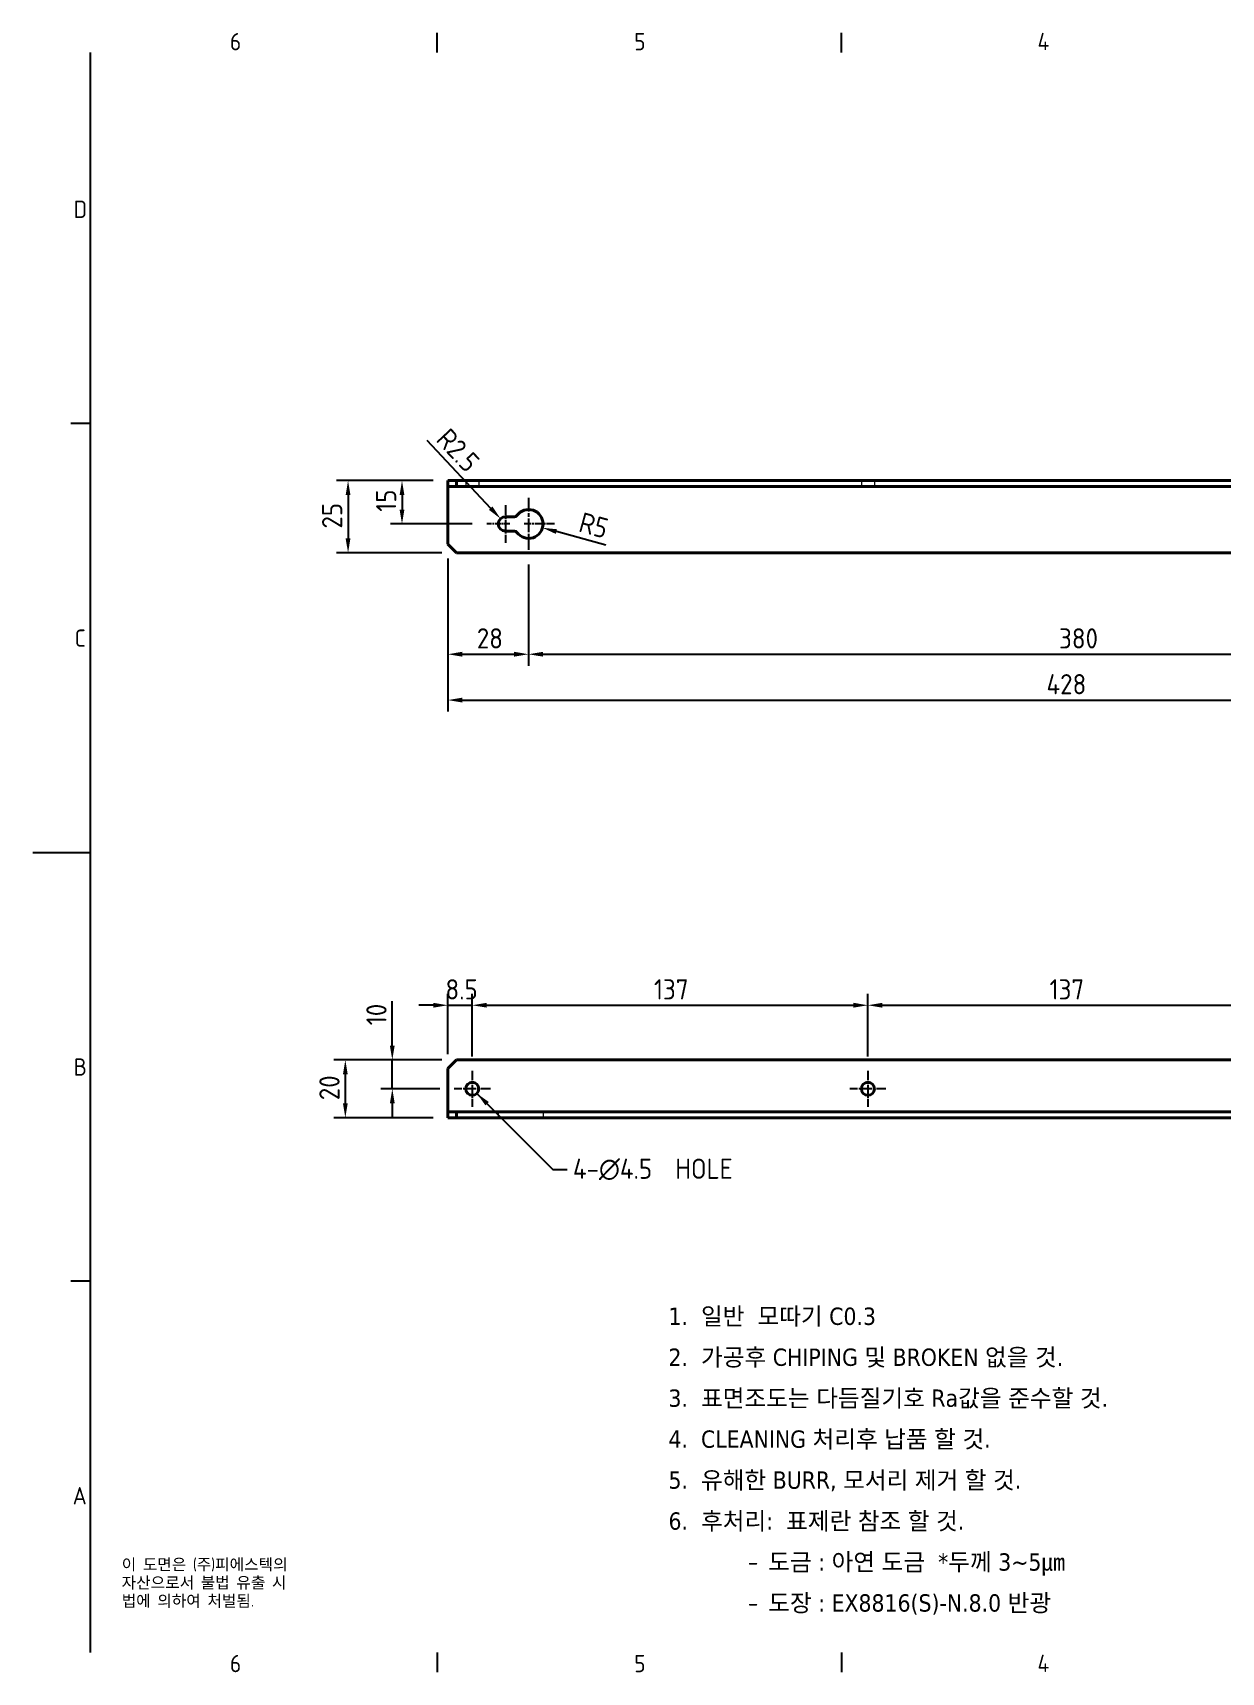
# Model space of a CAD drawing. Header units: millimetres. Extents: x 0 to 840, y 0 to 594.
# Drawn here: x 0 to 412, y 13 to 581 of the extents above; entities that cross this region are included whole.
import ezdxf

# ---------------------------------------------------------------- set-up
doc = ezdxf.new("R2010")
doc.units = ezdxf.units.MM
doc.header["$LTSCALE"] = 2
doc.linetypes.add('CHAIN', pattern=[0.3543, 0.2362, -0.0295, 0.0591, -0.0295])
doc.linetypes.add('DASHED', pattern=[0.2067, 0.1654, -0.0413])
doc.layers.get('0').update_dxf_attribs({"color": 3, "lineweight": 25})
for name, color, linetype, lineweight in [('가려진 것(ISO)', 2, 'DASHED', 18), ('가시적인 것(ISO)', 3, 'Continuous', 40), ('경계(ISO)', 7, 'Continuous', 25), ('기호(ISO)', 5, 'Continuous', 25), ('중심 표식(ISO)', 1, 'Continuous', 25), ('치수(ISO)', 2, 'Continuous', 25)]:
    doc.layers.add(name, color=color, linetype=linetype, lineweight=lineweight)
doc.styles.add('ISO Proportional', font='arial.ttf')
doc.styles.add('문자 텍스트_PSTEK_POSCO', font='isocp.shx')
doc.styles.add('치수 텍스트_PSTEK_POSCO', font='isocp.shx')
doc.dimstyles.new('치수_PSTEK_POSCO', dxfattribs={"dimscale": 2, "dimtxt": 3.5, "dimasz": 2.5, "dimexe": 2, "dimexo": 2.5, "dimgap": 1, "dimtad": 1, "dimrnd": 1e-08, "dimdsep": 46, "dimtxsty": '치수 텍스트_PSTEK_POSCO', "dimcen": 0.09, "dimdle": 10, "dimclrd": 7, "dimclre": 7, "dimclrt": 2, "dimadec": 1, "dimazin": 2, "dimtfac": 1, "dimtmove": 0, "dimatfit": 3, "dimfxl": 0, "dimtolj": 1, "dimlwd": -1, "dimlwe": -1, "dimarcsym": 0})
doc.dimstyles.new('치수_PSTEK_POSCO$7', dxfattribs={"dimscale": 2, "dimtxt": 3.5, "dimasz": 2.5, "dimexe": 2, "dimexo": 2.5, "dimgap": 1, "dimtad": 1, "dimrnd": 1e-08, "dimdsep": 46, "dimtxsty": '치수 텍스트_PSTEK_POSCO', "dimcen": 0.09, "dimdle": 10, "dimclrd": 7, "dimclre": 7, "dimclrt": 2, "dimadec": 1, "dimazin": 2, "dimtfac": 1, "dimtmove": 0, "dimatfit": 3, "dimfxl": 0, "dimtolj": 1, "dimlwd": -1, "dimlwe": -1, "dimarcsym": 0})

# ---------------------------------------------------------------- blocks, each defined once
blk = doc.blocks.new('경계 Default Border')
at = {"layer": '경계(ISO)'}
for p, q in [((70, 287), (70, 290.4)), ((140, 287), (140, 290.4)), ((10, 222.75), (6.6, 222.75)), ((10, 74.25), (6.6, 74.25)), ((70, 10), (70, 6.6)), ((140, 10), (140, 6.6))]:
    blk.add_line(p, q, dxfattribs=at)
at = {"layer": '경계(ISO)', "flags": 128}
for points in [[(10, 10), (10, 287)], [(0, 148.5), (10, 148.5)]]:
    blk.add_lwpolyline(points, dxfattribs=at)
at = {"layer": '경계(ISO)', "color": 2, "char_height": 3, "attachment_point": 7, "style": '문자 텍스트_PSTEK_POSCO'}
for s, insert in [('6', (34.14, 287.37)), ('5', (104.14, 287.37)), ('4', (173.97, 287.4)), ('D', (7.08, 258.35)), ('C', (7.24, 184.1)), ('B', (7.08, 109.85)), ('A', (6.91, 35.62)), ('6', (34.14, 6.57)), ('5', (104.14, 6.57)), ('4', (173.97, 6.6))]:
    blk.add_mtext(s, dxfattribs=dict(at, insert=insert))
blk = doc.blocks.new('*D23')
at = {"layer": 'Defpoints', "color": 0}
for p in [(152.2, 244.09), (143.7, 222.15), (152.2, 221.4)]:
    blk.add_point(p, dxfattribs=at)
at = {"layer": '치수(ISO)', "color": 7}
for p, q in [((143.7, 227.15), (143.7, 248.09)), ((152.2, 226.4), (152.2, 248.09)), ((138.7, 244.09), (133.7, 244.09)), ((143.7, 244.09), (152.2, 244.09)), ((157.2, 244.09), (162.2, 244.09))]:
    blk.add_line(p, q, dxfattribs=at)
for points in [[(138.7, 244.93), (138.7, 243.26), (143.7, 244.09)], [(157.2, 244.93), (157.2, 243.26), (152.2, 244.09)]]:
    blk.add_solid(points, dxfattribs=at)
at = {"layer": '치수(ISO)', "color": 2, "insert": (142.91, 249.59), "char_height": 7, "attachment_point": 4, "style": '치수 텍스트_PSTEK_POSCO'}
blk.add_mtext('\\A1;8.5', dxfattribs=at)
blk = doc.blocks.new('*D24')
at = {"layer": 'Defpoints', "color": 0}
for p in [(289.2, 244.09), (152.2, 221.4), (289.2, 221.4)]:
    blk.add_point(p, dxfattribs=at)
at = {"layer": '치수(ISO)', "color": 7}
for p, q in [((152.2, 226.4), (152.2, 248.09)), ((289.2, 226.4), (289.2, 248.09)), ((157.2, 244.09), (284.2, 244.09))]:
    blk.add_line(p, q, dxfattribs=at)
for points in [[(157.2, 244.93), (157.2, 243.26), (152.2, 244.09)], [(284.2, 244.93), (284.2, 243.26), (289.2, 244.09)]]:
    blk.add_solid(points, dxfattribs=at)
at = {"layer": '치수(ISO)', "color": 2, "insert": (215.1, 249.59), "char_height": 7, "attachment_point": 4, "style": '치수 텍스트_PSTEK_POSCO'}
blk.add_mtext('\\A1;137', dxfattribs=at)
blk = doc.blocks.new('*D25')
at = {"layer": 'Defpoints', "color": 0}
for p in [(426.2, 244.09), (289.2, 221.4), (426.2, 221.4)]:
    blk.add_point(p, dxfattribs=at)
at = {"layer": '치수(ISO)', "color": 7}
for p, q in [((289.2, 226.4), (289.2, 248.09)), ((426.2, 226.4), (426.2, 248.09)), ((294.2, 244.09), (421.2, 244.09))]:
    blk.add_line(p, q, dxfattribs=at)
for points in [[(294.2, 244.93), (294.2, 243.26), (289.2, 244.09)], [(421.2, 244.93), (421.2, 243.26), (426.2, 244.09)]]:
    blk.add_solid(points, dxfattribs=at)
at = {"layer": '치수(ISO)', "color": 2, "insert": (352.1, 249.59), "char_height": 7, "attachment_point": 4, "style": '치수 텍스트_PSTEK_POSCO'}
blk.add_mtext('\\A1;137', dxfattribs=at)
blk = doc.blocks.new('*D28')
at = {"layer": 'Defpoints', "color": 0}
for p in [(146.7, 225.15), (124.5, 215.15), (145.95, 215.15)]:
    blk.add_point(p, dxfattribs=at)
at = {"layer": '치수(ISO)', "color": 7}
for p, q in [((124.5, 230.15), (124.5, 245.45)), ((141.7, 225.15), (120.5, 225.15)), ((124.5, 215.15), (124.5, 225.15)), ((140.95, 215.15), (120.5, 215.15)), ((124.5, 210.15), (124.5, 205.15))]:
    blk.add_line(p, q, dxfattribs=at)
for points in [[(123.66, 230.15), (125.33, 230.15), (124.5, 225.15)], [(123.66, 210.15), (125.33, 210.15), (124.5, 215.15)]]:
    blk.add_solid(points, dxfattribs=at)
at = {"layer": '치수(ISO)', "color": 2, "insert": (119, 237.15), "char_height": 7, "attachment_point": 4, "rotation": 90, "style": '치수 텍스트_PSTEK_POSCO'}
blk.add_mtext('\\A1;10', dxfattribs=at)
blk = doc.blocks.new('*D29')
at = {"layer": 'Defpoints', "color": 0}
for p in [(108.24, 225.15), (146.7, 225.15), (143.7, 205.15)]:
    blk.add_point(p, dxfattribs=at)
at = {"layer": '치수(ISO)', "color": 7}
for p, q in [((141.7, 225.15), (104.24, 225.15)), ((108.24, 210.15), (108.24, 220.15)), ((138.7, 205.15), (104.24, 205.15))]:
    blk.add_line(p, q, dxfattribs=at)
for points in [[(107.41, 220.15), (109.07, 220.15), (108.24, 225.15)], [(107.41, 210.15), (109.07, 210.15), (108.24, 205.15)]]:
    blk.add_solid(points, dxfattribs=at)
at = {"layer": '치수(ISO)', "color": 2, "insert": (102.74, 211.21), "char_height": 7, "attachment_point": 4, "rotation": 90, "style": '치수 텍스트_PSTEK_POSCO'}
blk.add_mtext('\\A1;20', dxfattribs=at)
blk = doc.blocks.new('*D30')
at = {"layer": 'Defpoints', "color": 0}
for p in [(143.7, 403.75), (571.7, 403.75), (571.7, 349.76)]:
    blk.add_point(p, dxfattribs=at)
at = {"layer": '치수(ISO)', "color": 7}
for p, q in [((143.7, 398.75), (143.7, 345.76)), ((571.7, 398.75), (571.7, 345.76)), ((148.7, 349.76), (566.7, 349.76))]:
    blk.add_line(p, q, dxfattribs=at)
for points in [[(148.7, 350.59), (148.7, 348.92), (143.7, 349.76)], [(566.7, 350.59), (566.7, 348.92), (571.7, 349.76)]]:
    blk.add_solid(points, dxfattribs=at)
at = {"layer": '치수(ISO)', "color": 2, "insert": (351.05, 355.26), "char_height": 7, "attachment_point": 4, "style": '치수 텍스트_PSTEK_POSCO'}
blk.add_mtext('\\A1;428', dxfattribs=at)
blk = doc.blocks.new('*D31')
at = {"layer": 'Defpoints', "color": 0}
for p in [(143.7, 403.75), (171.7, 401.75), (171.7, 365.63)]:
    blk.add_point(p, dxfattribs=at)
at = {"layer": '치수(ISO)', "color": 7}
for p, q in [((143.7, 398.75), (143.7, 361.63)), ((171.7, 396.75), (171.7, 361.63)), ((148.7, 365.63), (166.7, 365.63))]:
    blk.add_line(p, q, dxfattribs=at)
for points in [[(148.7, 366.47), (148.7, 364.8), (143.7, 365.63)], [(166.7, 366.47), (166.7, 364.8), (171.7, 365.63)]]:
    blk.add_solid(points, dxfattribs=at)
at = {"layer": '치수(ISO)', "color": 2, "insert": (153.76, 371.14), "char_height": 7, "attachment_point": 4, "style": '치수 텍스트_PSTEK_POSCO'}
blk.add_mtext('\\A1;28', dxfattribs=at)
blk = doc.blocks.new('*D32')
at = {"layer": 'Defpoints', "color": 0}
for p in [(143.7, 425.75), (127.86, 410.75), (157.2, 410.75)]:
    blk.add_point(p, dxfattribs=at)
at = {"layer": '치수(ISO)', "color": 7}
for p, q in [((138.7, 425.75), (123.86, 425.75)), ((127.86, 420.75), (127.86, 415.75)), ((152.2, 410.75), (123.86, 410.75))]:
    blk.add_line(p, q, dxfattribs=at)
for points in [[(127.03, 420.75), (128.69, 420.75), (127.86, 425.75)], [(127.03, 415.75), (128.69, 415.75), (127.86, 410.75)]]:
    blk.add_solid(points, dxfattribs=at)
at = {"layer": '치수(ISO)', "color": 2, "insert": (122.36, 414.95), "char_height": 7, "attachment_point": 4, "rotation": 90, "style": '치수 텍스트_PSTEK_POSCO'}
blk.add_mtext('\\A1;15', dxfattribs=at)
blk = doc.blocks.new('*D33')
at = {"layer": 'Defpoints', "color": 0}
for p in [(143.7, 425.75), (109.18, 400.75), (146.7, 400.75)]:
    blk.add_point(p, dxfattribs=at)
at = {"layer": '치수(ISO)', "color": 7}
for p, q in [((138.7, 425.75), (105.18, 425.75)), ((109.18, 420.75), (109.18, 405.75)), ((141.7, 400.75), (105.18, 400.75))]:
    blk.add_line(p, q, dxfattribs=at)
for points in [[(108.34, 420.75), (110.01, 420.75), (109.18, 425.75)], [(108.34, 405.75), (110.01, 405.75), (109.18, 400.75)]]:
    blk.add_solid(points, dxfattribs=at)
at = {"layer": '치수(ISO)', "color": 2, "insert": (103.67, 409.16), "char_height": 7, "attachment_point": 4, "rotation": 90, "style": '치수 텍스트_PSTEK_POSCO'}
blk.add_mtext('\\A1;25', dxfattribs=at)
blk = doc.blocks.new('*D34')
at = {"layer": 'Defpoints', "color": 0}
for p in [(171.7, 401.75), (551.7, 401.75), (551.7, 365.63)]:
    blk.add_point(p, dxfattribs=at)
at = {"layer": '치수(ISO)', "color": 7}
for p, q in [((171.7, 396.75), (171.7, 361.63)), ((551.7, 396.75), (551.7, 361.63)), ((176.7, 365.63), (546.7, 365.63))]:
    blk.add_line(p, q, dxfattribs=at)
for points in [[(176.7, 366.47), (176.7, 364.8), (171.7, 365.63)], [(546.7, 366.47), (546.7, 364.8), (551.7, 365.63)]]:
    blk.add_solid(points, dxfattribs=at)
at = {"layer": '치수(ISO)', "color": 2, "insert": (355.4, 371.13), "char_height": 7, "attachment_point": 4, "style": '치수 텍스트_PSTEK_POSCO'}
blk.add_mtext('\\A1;380', dxfattribs=at)
blk = doc.blocks.new('*D37')
at = {"layer": 'Defpoints', "color": 0}
for p in [(161.99, 412.57), (163.7, 410.75)]:
    blk.add_point(p, dxfattribs=at)
at = {"layer": '치수(ISO)', "color": 7}
blk.add_line((136.43, 439.73), (158.56, 416.21), dxfattribs=at)
blk.add_solid([(159.17, 416.78), (157.95, 415.64), (161.99, 412.57)], dxfattribs=at)
at = {"layer": '치수(ISO)', "color": 2, "insert": (141.81, 442.05), "char_height": 7, "attachment_point": 4, "rotation": 313.2531, "style": '치수 텍스트_PSTEK_POSCO'}
blk.add_mtext('\\A1;R2.5', dxfattribs=at)
blk = doc.blocks.new('*D38')
at = {"layer": 'Defpoints', "color": 0}
for p in [(171.7, 410.75), (176.52, 409.42)]:
    blk.add_point(p, dxfattribs=at)
at = {"layer": '치수(ISO)', "color": 7}
blk.add_line((198.4, 403.41), (181.34, 408.1), dxfattribs=at)
blk.add_solid([(181.56, 408.9), (181.12, 407.3), (176.52, 409.42)], dxfattribs=at)
at = {"layer": '치수(ISO)', "color": 2, "insert": (189.55, 411.55), "char_height": 7, "attachment_point": 4, "rotation": 344.6431, "style": '치수 텍스트_PSTEK_POSCO'}
blk.add_mtext('\\A1;R5', dxfattribs=at)
blk = doc.blocks.new('주석-판금')
at = {"layer": '기호(ISO)', "color": 2, "insert": (-40.48, 26.7), "char_height": 3, "width": 116.6778, "attachment_point": 1, "line_spacing_factor": 1.417935, "style": 'ISO Proportional'}
blk.add_mtext('\\fTahoma|b0|i0;\\H3.0000;1.  \\fisocp|b0|i0;\\H3.0000;일반\\fTahoma|b0|i0;\\H3.0000;  \\fisocp|b0|i0;\\H3.0000;모따기\\fTahoma|b0|i0;\\H3.0000; C0.3\\P2.  \\fisocp|b0|i0;\\H3.0000;가공후\\fTahoma|b0|i0;\\H3.0000; CHIPING \\fisocp|b0|i0;\\H3.0000;및\\fTahoma|b0|i0;\\H3.0000; BROKEN \\fisocp|b0|i0;\\H3.0000;없을\\fTahoma|b0|i0;\\H3.0000; \\fisocp|b0|i0;\\H3.0000;것\\fTahoma|b0|i0;\\H3.0000;.\\P3.  \\fisocp|b0|i0;\\H3.0000;표면조도는\\fTahoma|b0|i0;\\H3.0000; \\fisocp|b0|i0;\\H3.0000;다듬질기호\\fTahoma|b0|i0;\\H3.0000; Ra\\fisocp|b0|i0;\\H3.0000;값을\\fTahoma|b0|i0;\\H3.0000; \\fisocp|b0|i0;\\H3.0000;준수할\\fTahoma|b0|i0;\\H3.0000; \\fisocp|b0|i0;\\H3.0000;것\\fTahoma|b0|i0;\\H3.0000;.\\P4.  CLEANING \\fisocp|b0|i0;\\H3.0000;처리후\\fTahoma|b0|i0;\\H3.0000; \\fisocp|b0|i0;\\H3.0000;납품\\fTahoma|b0|i0;\\H3.0000; \\fisocp|b0|i0;\\H3.0000;할\\fTahoma|b0|i0;\\H3.0000; \\fisocp|b0|i0;\\H3.0000;것\\fTahoma|b0|i0;\\H3.0000;.\\P5.  \\fisocp|b0|i0;\\H3.0000;유해한\\fTahoma|b0|i0;\\H3.0000; BURR, \\fisocp|b0|i0;\\H3.0000;모서리\\fTahoma|b0|i0;\\H3.0000; \\fisocp|b0|i0;\\H3.0000;제거\\fTahoma|b0|i0;\\H3.0000; \\fisocp|b0|i0;\\H3.0000;할\\fTahoma|b0|i0;\\H3.0000; \\fisocp|b0|i0;\\H3.0000;것\\fTahoma|b0|i0;\\H3.0000;.\\P6.  \\fisocp|b0|i0;\\H3.0000;후처리\\fTahoma|b0|i0;\\H3.0000;:  \\fisocp|b0|i0;\\H3.0000;표제란\\fTahoma|b0|i0;\\H3.0000; \\fisocp|b0|i0;\\H3.0000;참조\\fTahoma|b0|i0;\\H3.0000; \\fisocp|b0|i0;\\H3.0000;할\\fTahoma|b0|i0;\\H3.0000; \\fisocp|b0|i0;\\H3.0000;것\\fTahoma|b0|i0;\\H3.0000;.\\P\\fisocp|b0|i0;\\H3.0000;        - 도금\\fTahoma|b0|i0;\\H3.0000; : \\fisocp|b0|i0;\\H3.0000;아연\\fTahoma|b0|i0;\\H3.0000; \\fisocp|b0|i0;\\H3.0000;도금\\fTahoma|b0|i0;\\H3.0000;  *\\fisocp|b0|i0;\\H3.0000;두께\\fTahoma|b0|i0;\\H3.0000; 3~5\\fisocp|b0|i0;\\H3.0000;㎛\\fisocp|b0|i0;\\H3.0000;\\P\\fisocp|b0|i0;\\H3.0000;        - 도장\\fTahoma|b0|i0;\\H3.0000; : EX8816(S)-N.8.0 \\fisocp|b0|i0;\\H3.0000;반광', dxfattribs=at)

msp = doc.modelspace()

# ---------------------------------------------------------------- linework, layer by layer
at = {"layer": '가려진 것(ISO)', "ltscale": 1.904597}
for p, q in [((149.95, 425.748), (149.95, 423.748)), ((154.45, 425.748), (154.45, 423.748)), ((286.95, 425.748), (286.95, 423.748)), ((291.45, 425.748), (291.45, 423.748)), ((161.2, 207.148), (161.2, 205.148)), ((176.7, 207.148), (176.7, 205.148))]:
    msp.add_line(p, q, dxfattribs=at)
at = {"layer": '가시적인 것(ISO)'}
for p, q in [((146.7, 425.748), (143.7, 425.748)), ((143.7, 425.748), (143.7, 423.748)), ((143.7, 423.748), (146.7, 423.748)), ((143.7, 423.748), (143.7, 421.748)), ((143.7, 403.748), (143.7, 421.748)), ((146.7, 423.748), (146.7, 425.748)), ((568.7, 425.748), (146.7, 425.748)), ((568.7, 423.748), (146.7, 423.748)), ((163.7, 413.248), (166.827, 413.248)), ((146.7, 400.748), (143.7, 403.748)), ((166.827, 408.248), (163.7, 408.248)), ((568.7, 400.748), (146.7, 400.748)), ((143.7, 222.148), (146.7, 225.148)), ((143.7, 222.148), (143.7, 209.148)), ((568.7, 225.148), (146.7, 225.148)), ((143.7, 209.148), (143.7, 207.148)), ((146.7, 207.148), (143.7, 207.148)), ((143.7, 207.148), (143.7, 205.148)), ((143.7, 205.148), (146.7, 205.148)), ((146.7, 205.148), (146.7, 207.148)), ((568.7, 207.148), (146.7, 207.148)), ((568.7, 205.148), (146.7, 205.148))]:
    msp.add_line(p, q, dxfattribs=at)
for centre in [(152.2, 215.148), (289.2, 215.148)]:
    msp.add_circle(centre, 2.25, dxfattribs=at)
for centre, radius, start, end in [((171.7, 410.748), 5, 215.68533, 144.31467), ((163.7, 410.748), 2.5, 90, 270), ((166.827, 414.248), 1, 270, 324.31467), ((166.827, 407.248), 1, 35.68533, 90)]:
    msp.add_arc(centre, radius, start, end, dxfattribs=at)
at = {"layer": '중심 표식(ISO)', "linetype": 'CHAIN', "ltscale": 7.222748}
msp.add_line((163.7, 417.248), (163.7, 404.248), dxfattribs=at)
at = {"layer": '중심 표식(ISO)', "linetype": 'CHAIN', "ltscale": 10.000767}
msp.add_line((171.7, 419.748), (171.7, 401.748), dxfattribs=at)
at = {"layer": '중심 표식(ISO)', "linetype": 'CHAIN', "ltscale": 4.44473}
msp.add_line((165.2, 410.748), (157.2, 410.748), dxfattribs=at)
at = {"layer": '중심 표식(ISO)', "linetype": 'CHAIN', "ltscale": 5.833739}
msp.add_line((180.7, 410.748), (170.2, 410.748), dxfattribs=at)
at = {"layer": '중심 표식(ISO)', "linetype": 'CHAIN', "ltscale": 6.944946}
for p, q in [((152.2, 221.398), (152.2, 208.898)), ((289.2, 221.398), (289.2, 208.898)), ((158.45, 215.148), (145.95, 215.148)), ((295.45, 215.148), (282.95, 215.148))]:
    msp.add_line(p, q, dxfattribs=at)

# ---------------------------------------------------------------- block references
at = {"xscale": 2, "yscale": 2, "zscale": 2}
for name, p in [('경계 Default Border', (0, 0)), ('주석-판금', (301.103, 86.005))]:
    msp.add_blockref(name, p, dxfattribs=at)

# ---------------------------------------------------------------- texts
at = {"layer": '기호(ISO)', "color": 2, "insert": (187.062, 187.252), "char_height": 7, "width": 63.71621, "attachment_point": 4, "line_spacing_factor": 0.6125, "style": '치수 텍스트_PSTEK_POSCO'}
msp.add_mtext('{4-\\fAIGDT|b0|i0;\\H7.0000;n\\fisocp|b0|i0;\\H7.0000;4.5  HOLE}', dxfattribs=at)
at = {"layer": '기호(ISO)', "color": 7, "insert": (30.789, 52.457), "char_height": 4, "width": 102.48028, "attachment_point": 1, "line_spacing_factor": 0.944221, "style": '문자 텍스트_PSTEK_POSCO'}
msp.add_mtext('{이 도면은 (주)피에스텍의\\P자산으로서 불법 유출 시 \\P법에 의하여 처벌됨.}', dxfattribs=at)

# ---------------------------------------------------------------- dimensions: what is measured, and where the dimension line sits
at = {"layer": '치수(ISO)', "color": 7}
dim = msp.add_radius_dim(center=(163.7, 410.748), mpoint=(161.987, 412.569), dimstyle='치수_PSTEK_POSCO', override={"dimdec": 2, "dimcen": 0, "dimtp": 0, "dimtm": 0, "dimtdec": 2, "dimtofl": 0}, dxfattribs=at)
dim.commit()
dim.dimension.update_dxf_attribs({"geometry": '*D37', "text_midpoint": (143.176, 432.564), "dimtype": 164})
for base, p1, p2, angle, override, picture, middle in [((109.176, 400.748), (143.7, 425.748), (146.7, 400.748), 90, {"dimdec": 2, "dimtp": 0, "dimtm": 0, "dimtdec": 2, "dimtofl": 0, "dimatfit": 1}, '*D33', (109.176, 413.248)), ((127.862, 410.748), (143.7, 425.748), (157.2, 410.748), 90, {"dimdec": 2, "dimtp": 0, "dimtm": 0, "dimtdec": 2, "dimtofl": 0, "dimatfit": 1}, '*D32', (127.862, 418.248)), ((171.7, 365.635), (143.7, 403.748), (171.7, 401.748), 180, {"dimdec": 2, "dimtp": 0, "dimtm": 0, "dimtdec": 2, "dimtofl": 0, "dimatfit": 1}, '*D31', (157.7, 365.635)), ((551.7, 365.635), (171.7, 401.748), (551.7, 401.748), 180, {"dimdec": 2, "dimtp": 0, "dimtm": 0, "dimtdec": 2, "dimtofl": 0, "dimatfit": 1}, '*D34', (361.7, 365.635)), ((152.2, 244.093), (143.7, 222.148), (152.2, 221.398), 180, {"dimdec": 2, "dimtp": 0, "dimtm": 0, "dimtdec": 2, "dimtofl": 1, "dimatfit": 1}, '*D23', (147.95, 244.093)), ((289.2, 244.093), (152.2, 221.398), (289.2, 221.398), 180, {"dimdec": 2, "dimtp": 0, "dimtm": 0, "dimtdec": 2, "dimtofl": 0, "dimatfit": 1}, '*D24', (220.7, 244.093)), ((426.2, 244.093), (289.2, 221.398), (426.2, 221.398), 180, {"dimdec": 2, "dimtp": 0, "dimtm": 0, "dimtdec": 2, "dimtofl": 0, "dimatfit": 1}, '*D25', (357.7, 244.093)), ((124.496, 215.148), (146.7, 225.148), (145.95, 215.148), 90, {"dimdec": 2, "dimtp": 0, "dimtm": 0, "dimtdec": 2, "dimtofl": 1, "dimatfit": 1}, '*D28', (124.496, 240.301)), ((108.24, 225.148), (143.7, 205.148), (146.7, 225.148), 90, {"dimdec": 2, "dimtp": 0, "dimtm": 0, "dimtdec": 2, "dimtofl": 0, "dimatfit": 1}, '*D29', (108.24, 215.148))]:
    dim = msp.add_linear_dim(base=base, p1=p1, p2=p2, angle=angle, dimstyle='치수_PSTEK_POSCO', override=override, dxfattribs=at)
    dim.commit()
    dim.dimension.update_dxf_attribs({"geometry": picture, "text_midpoint": middle, "dimtype": 160})
dim = msp.add_radius_dim(center=(171.7, 410.748), mpoint=(176.522, 409.424), dimstyle='치수_PSTEK_POSCO', override={"dimdec": 2, "dimcen": 0, "dimtp": 0, "dimtm": 0, "dimtdec": 2, "dimtofl": 0}, dxfattribs=at)
dim.commit()
dim.dimension.update_dxf_attribs({"geometry": '*D38', "text_midpoint": (193.74, 410.399)})
dim = msp.add_linear_dim(base=(571.7, 349.757), p1=(143.7, 403.748), p2=(571.7, 403.748), dimstyle='치수_PSTEK_POSCO', override={"dimdec": 2, "dimtp": 0, "dimtm": 0, "dimtdec": 2, "dimtofl": 0, "dimatfit": 1}, dxfattribs=at)
dim.commit()
dim.dimension.update_dxf_attribs({"geometry": '*D30', "text_midpoint": (357.7, 349.757), "dimtype": 160})

# ---------------------------------------------------------------- leaders
at = {"layer": '기호(ISO)', "color": 7, "annotation_type": 0, "has_hookline": 1, "hookline_direction": 0, "text_width": 59.908}
msp.add_leader([(153.791, 213.557), (180.062, 187.252), (185.062, 187.252)], dimstyle='치수_PSTEK_POSCO$7', override={"dimtad": 0}, dxfattribs=at)

doc.saveas('drawing.dxf')
